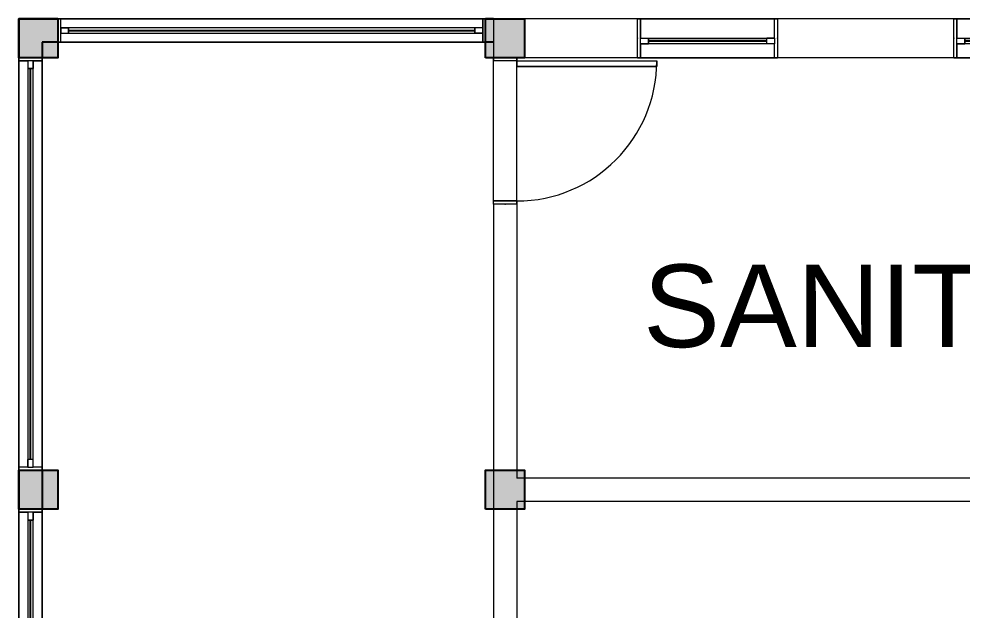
# Model space of a CAD drawing. Header units: metres. Extents: x 512 to 829, y -209 to 245.
# Drawn here: x 703.01 to 709.11, y -128.72 to -124.9 of the extents above; entities that cross this region are included whole.
import ezdxf

# ---------------------------------------------------------------- set-up
doc = ezdxf.new("R2010")
doc.units = ezdxf.units.M
doc.header["$LTSCALE"] = 0.508
doc.set_wipeout_variables(frame=1)
doc.header["$PDSIZE"] = -2
for name, color, linetype, lineweight in [('None', 7, 'Continuous', 5), ('NãoImprimir', 7, 'Continuous', 5), ('Peitoris', 2, 'Continuous', 5), ('Telhado-Princ', 7, 'Continuous', 5)]:
    doc.layers.add(name, color=color, linetype=linetype, lineweight=lineweight)
doc.styles.add('Arial', font='arial.ttf')

# ---------------------------------------------------------------- blocks, each defined once
blk = doc.blocks.new('Grupo-4049')
at = {"color": 7, "linetype": 'Continuous', "lineweight": 5}
for points in [[(-1.325, 0.075), (-1.30595, 0.075), (-1.30595, -0.075), (-1.325, -0.075)], [(1.30595, 0.075), (1.325, 0.075), (1.325, -0.075), (1.30595, -0.075)]]:
    blk.add_wipeout(points, dxfattribs=at).dxf.layer = 'None'
at = {"layer": 'None', "color": 7, "linetype": 'Continuous', "lineweight": 5}
for points in [[(-1.325, 0.075), (-1.30595, 0.075), (-1.30595, -0.075), (-1.325, -0.075)], [(1.30595, 0.075), (1.325, 0.075), (1.325, -0.075), (1.30595, -0.075)]]:
    blk.add_lwpolyline(points, close=True, dxfattribs=at)
blk = doc.blocks.new('Grupo-4050')
at = {"layer": 'None', "color": 7}
blk.add_blockref('Grupo-4049', (0, 0), dxfattribs=at)
at = {"layer": 'None', "color": 7, "linetype": 'Continuous', "lineweight": 5}
for p, q in [((-1.325, 0.075), (-1.30595, 0.075)), ((-1.30595, 0.075), (-1.30595, -0.075)), ((1.325, 0.075), (1.30595, 0.075)), ((1.30595, 0.075), (1.30595, -0.075)), ((-1.325, -0.075), (-1.30595, -0.075)), ((1.325, -0.075), (1.30595, -0.075))]:
    blk.add_line(p, q, dxfattribs=at)
blk = doc.blocks.new('Grupo-4051')
at = {"layer": 'None', "color": 7, "linetype": 'Continuous', "lineweight": 5}
for p, q in [((-1.3059, 0.0175), (-1.3059, -0.0175)), ((1.3059, 0.0175), (1.3059, -0.0175))]:
    blk.add_line(p, q, dxfattribs=at)
blk = doc.blocks.new('Grupo-4052')
at = {"color": 7, "linetype": 'Continuous', "lineweight": 5}
for points in [[(-1.3059, 0.0175), (-1.2551, 0.0175), (-1.2551, -0.0175), (-1.3059, -0.0175)], [(1.2551, 0.0175), (1.3059, 0.0175), (1.3059, -0.0175), (1.2551, -0.0175)]]:
    blk.add_wipeout(points, dxfattribs=at).dxf.layer = 'None'
at = {"layer": 'None', "color": 7, "linetype": 'Continuous', "lineweight": 5}
for points in [[(-1.3059, 0.0175), (-1.2551, 0.0175), (-1.2551, -0.0175), (-1.3059, -0.0175)], [(1.2551, 0.0175), (1.3059, 0.0175), (1.3059, -0.0175), (1.2551, -0.0175)]]:
    blk.add_lwpolyline(points, close=True, dxfattribs=at)
blk = doc.blocks.new('Grupo-4053')
at = {"layer": 'None', "color": 7}
blk.add_blockref('Grupo-4051', (0, 0), dxfattribs=at)
at = {"color": 7, "linetype": 'Continuous', "lineweight": 5}
blk.add_wipeout([(-1.2551, 0.0175), (1.2551, 0.0175), (1.2551, -0.0175), (-1.2551, -0.0175)], dxfattribs=at).dxf.layer = 'None'
at = {"layer": 'None', "color": 7, "linetype": 'Continuous', "lineweight": 5}
blk.add_lwpolyline([(-1.2551, 0.0175), (1.2551, 0.0175), (1.2551, -0.0175), (-1.2551, -0.0175)], close=True, dxfattribs=at)
at = {"layer": 'None', "color": 7}
blk.add_blockref('Grupo-4052', (0, 0), dxfattribs=at)
at = {"layer": 'None', "color": 7, "linetype": 'Continuous', "lineweight": 5}
for p, q in [((-1.3059, 0.0175), (-1.2551, 0.0175)), ((-1.2551, 0.0175), (-1.2551, -0.0175)), ((1.3059, 0.0175), (1.2551, 0.0175)), ((1.2551, 0.0175), (1.2551, -0.0175)), ((-1.3059, -0.0175), (-1.2551, -0.0175)), ((1.3059, -0.0175), (1.2551, -0.0175))]:
    blk.add_line(p, q, dxfattribs=at)
blk = doc.blocks.new('Grupo-4054')
at = {"color": 7, "linetype": 'Continuous', "lineweight": 9}
blk.add_wipeout([(-1.25515, 0.000635), (1.25515, 0.000635), (1.25515, -0.000635), (-1.25515, -0.000635)], dxfattribs=at).dxf.layer = 'None'
blk = doc.blocks.new('Grupo-4055')
at = {"layer": 'None', "color": 7}
blk.add_blockref('Grupo-4054', (0, 0), dxfattribs=at)
at = {"layer": 'None', "color": 7, "linetype": 'Continuous', "lineweight": 25}
for p, q in [((-1.25515, 0.000635), (1.25515, 0.000635)), ((-1.25515, -0.000635), (1.25515, -0.000635))]:
    blk.add_line(p, q, dxfattribs=at)
blk = doc.blocks.new('Grupo-4056')
at = {"layer": 'None', "color": 7, "linetype": 'Continuous', "lineweight": 20}
for p, q in [((1.325, 0.075), (-1.325, 0.075)), ((1.325, -0.075), (-1.325, -0.075))]:
    blk.add_line(p, q, dxfattribs=at)
blk = doc.blocks.new('Window (2D)-346')
at = {"color": 7, "linetype": 'Continuous', "lineweight": 5}
blk.add_wipeout([(-1.325, 0.075), (1.325, 0.075), (1.325, -0.075), (-1.325, -0.075)], dxfattribs=at).dxf.layer = 'None'
at = {"layer": 'None', "color": 7}
blk.add_blockref('Grupo-4050', (0, 0), dxfattribs=at)
at = {"layer": 'None', "color": 7, "linetype": 'Continuous', "lineweight": 5}
for p, q in [((-1.325, 0.075), (1.325, 0.075)), ((-1.325, -0.075), (1.325, -0.075))]:
    blk.add_line(p, q, dxfattribs=at)
at = {"layer": 'NãoImprimir', "linetype": 'Continuous'}
for p in [(-1.325, 0), (1.325, 0)]:
    blk.add_point(p, dxfattribs=at)
at = {"layer": 'Peitoris'}
blk.add_blockref('Grupo-4053', (0, 0), dxfattribs=at)
blk.add_blockref('Grupo-4055', (0, 0), dxfattribs=at)
at = {"layer": 'Telhado-Princ'}
blk.add_blockref('Grupo-4056', (0, 0), dxfattribs=at)
blk = doc.blocks.new('Grupo-4057')
at = {"color": 7, "linetype": 'Continuous', "lineweight": 5}
for points in [[(-1.325, 0.075), (-1.30595, 0.075), (-1.30595, -0.075), (-1.325, -0.075)], [(1.30595, 0.075), (1.325, 0.075), (1.325, -0.075), (1.30595, -0.075)]]:
    blk.add_wipeout(points, dxfattribs=at).dxf.layer = 'None'
at = {"layer": 'None', "color": 7, "linetype": 'Continuous', "lineweight": 5}
for points in [[(-1.325, 0.075), (-1.30595, 0.075), (-1.30595, -0.075), (-1.325, -0.075)], [(1.30595, 0.075), (1.325, 0.075), (1.325, -0.075), (1.30595, -0.075)]]:
    blk.add_lwpolyline(points, close=True, dxfattribs=at)
blk = doc.blocks.new('Grupo-4058')
at = {"layer": 'None', "color": 7}
blk.add_blockref('Grupo-4057', (0, 0), dxfattribs=at)
at = {"layer": 'None', "color": 7, "linetype": 'Continuous', "lineweight": 5}
for p, q in [((-1.325, 0.075), (-1.30595, 0.075)), ((-1.30595, 0.075), (-1.30595, -0.075)), ((1.325, 0.075), (1.30595, 0.075)), ((1.30595, 0.075), (1.30595, -0.075)), ((-1.325, -0.075), (-1.30595, -0.075)), ((1.325, -0.075), (1.30595, -0.075))]:
    blk.add_line(p, q, dxfattribs=at)
blk = doc.blocks.new('Grupo-4059')
at = {"layer": 'None', "color": 7, "linetype": 'Continuous', "lineweight": 5}
for p, q in [((-1.3059, 0.0175), (-1.3059, -0.0175)), ((1.3059, 0.0175), (1.3059, -0.0175))]:
    blk.add_line(p, q, dxfattribs=at)
blk = doc.blocks.new('Grupo-4060')
at = {"color": 7, "linetype": 'Continuous', "lineweight": 5}
for points in [[(-1.3059, 0.0175), (-1.2551, 0.0175), (-1.2551, -0.0175), (-1.3059, -0.0175)], [(1.2551, 0.0175), (1.3059, 0.0175), (1.3059, -0.0175), (1.2551, -0.0175)]]:
    blk.add_wipeout(points, dxfattribs=at).dxf.layer = 'None'
at = {"layer": 'None', "color": 7, "linetype": 'Continuous', "lineweight": 5}
for points in [[(-1.3059, 0.0175), (-1.2551, 0.0175), (-1.2551, -0.0175), (-1.3059, -0.0175)], [(1.2551, 0.0175), (1.3059, 0.0175), (1.3059, -0.0175), (1.2551, -0.0175)]]:
    blk.add_lwpolyline(points, close=True, dxfattribs=at)
blk = doc.blocks.new('Grupo-4061')
at = {"layer": 'None', "color": 7}
blk.add_blockref('Grupo-4059', (0, 0), dxfattribs=at)
at = {"color": 7, "linetype": 'Continuous', "lineweight": 5}
blk.add_wipeout([(-1.2551, 0.0175), (1.2551, 0.0175), (1.2551, -0.0175), (-1.2551, -0.0175)], dxfattribs=at).dxf.layer = 'None'
at = {"layer": 'None', "color": 7, "linetype": 'Continuous', "lineweight": 5}
blk.add_lwpolyline([(-1.2551, 0.0175), (1.2551, 0.0175), (1.2551, -0.0175), (-1.2551, -0.0175)], close=True, dxfattribs=at)
at = {"layer": 'None', "color": 7}
blk.add_blockref('Grupo-4060', (0, 0), dxfattribs=at)
at = {"layer": 'None', "color": 7, "linetype": 'Continuous', "lineweight": 5}
for p, q in [((-1.3059, 0.0175), (-1.2551, 0.0175)), ((-1.2551, 0.0175), (-1.2551, -0.0175)), ((1.3059, 0.0175), (1.2551, 0.0175)), ((1.2551, 0.0175), (1.2551, -0.0175)), ((-1.3059, -0.0175), (-1.2551, -0.0175)), ((1.3059, -0.0175), (1.2551, -0.0175))]:
    blk.add_line(p, q, dxfattribs=at)
blk = doc.blocks.new('Grupo-4062')
at = {"color": 7, "linetype": 'Continuous', "lineweight": 9}
blk.add_wipeout([(-1.25515, 0.000635), (1.25515, 0.000635), (1.25515, -0.000635), (-1.25515, -0.000635)], dxfattribs=at).dxf.layer = 'None'
blk = doc.blocks.new('Grupo-4063')
at = {"layer": 'None', "color": 7}
blk.add_blockref('Grupo-4062', (0, 0), dxfattribs=at)
at = {"layer": 'None', "color": 7, "linetype": 'Continuous', "lineweight": 25}
for p, q in [((-1.25515, 0.000635), (1.25515, 0.000635)), ((-1.25515, -0.000635), (1.25515, -0.000635))]:
    blk.add_line(p, q, dxfattribs=at)
blk = doc.blocks.new('Grupo-4064')
at = {"layer": 'None', "color": 7, "linetype": 'Continuous', "lineweight": 20}
for p, q in [((1.325, 0.075), (-1.325, 0.075)), ((1.325, -0.075), (-1.325, -0.075))]:
    blk.add_line(p, q, dxfattribs=at)
blk = doc.blocks.new('Window (2D)-347')
at = {"color": 7, "linetype": 'Continuous', "lineweight": 5}
blk.add_wipeout([(-1.325, 0.075), (1.325, 0.075), (1.325, -0.075), (-1.325, -0.075)], dxfattribs=at).dxf.layer = 'None'
at = {"layer": 'None', "color": 7}
blk.add_blockref('Grupo-4058', (0, 0), dxfattribs=at)
at = {"layer": 'None', "color": 7, "linetype": 'Continuous', "lineweight": 5}
for p, q in [((-1.325, 0.075), (1.325, 0.075)), ((-1.325, -0.075), (1.325, -0.075))]:
    blk.add_line(p, q, dxfattribs=at)
at = {"layer": 'NãoImprimir', "linetype": 'Continuous'}
for p in [(-1.325, 0), (1.325, 0)]:
    blk.add_point(p, dxfattribs=at)
at = {"layer": 'Peitoris'}
blk.add_blockref('Grupo-4061', (0, 0), dxfattribs=at)
blk.add_blockref('Grupo-4063', (0, 0), dxfattribs=at)
at = {"layer": 'Telhado-Princ'}
blk.add_blockref('Grupo-4064', (0, 0), dxfattribs=at)
blk = doc.blocks.new('Grupo-4105')
at = {"layer": 'None', "color": 7, "linetype": 'Continuous', "lineweight": 5}
for p, q in [((-0.47, 0.075), (-0.47, -0.075)), ((0.47, 0.075), (0.47, -0.075))]:
    blk.add_line(p, q, dxfattribs=at)
blk = doc.blocks.new('Grupo-4106')
at = {"layer": 'None', "color": 7, "linetype": 'Continuous', "lineweight": 5}
for points in [[(-0.47, 0.075), (-0.45, 0.075), (-0.45, -0.075), (-0.47, -0.075)], [(0.45, 0.075), (0.47, 0.075), (0.47, -0.075), (0.45, -0.075)]]:
    blk.add_lwpolyline(points, close=True, dxfattribs=at)
blk = doc.blocks.new('Grupo-4107')
at = {"layer": 'None', "color": 7, "linetype": 'Continuous', "lineweight": 5}
for p, q in [((-0.47, 0.075), (-0.45, 0.075)), ((-0.45, 0.075), (-0.45, -0.075)), ((0.47, 0.075), (0.45, 0.075)), ((0.45, 0.075), (0.45, -0.075)), ((-0.47, -0.075), (-0.45, -0.075)), ((0.47, -0.075), (0.45, -0.075))]:
    blk.add_line(p, q, dxfattribs=at)
at = {"layer": 'None', "color": 7}
for name in ['Grupo-4105', 'Grupo-4106']:
    blk.add_blockref(name, (0, 0), dxfattribs=at)
blk = doc.blocks.new('Grupo-4108')
at = {"layer": 'None', "color": 7, "linetype": 'Continuous', "lineweight": 5}
blk.add_arc((-0.45, 0.075), 0.9, 0, 90, dxfattribs=at)
blk = doc.blocks.new('Grupo-4109')
at = {"layer": 'None', "color": 7, "linetype": 'Continuous', "lineweight": 5}
blk.add_lwpolyline([(-0.45, 0.075), (-0.45, 0.975), (-0.415, 0.975), (-0.415, 0.075)], close=True, dxfattribs=at)
blk = doc.blocks.new('Grupo-4110')
at = {"layer": 'None', "color": 7, "linetype": 'Continuous', "lineweight": 5}
for p, q in [((-0.45, 0.075), (-0.45, 0.975)), ((-0.45, 0.975), (-0.415, 0.975)), ((-0.415, 0.075), (-0.415, 0.975)), ((-0.45, 0.075), (-0.415, 0.075))]:
    blk.add_line(p, q, dxfattribs=at)
at = {"layer": 'None', "color": 7}
blk.add_blockref('Grupo-4109', (0, 0), dxfattribs=at)
blk = doc.blocks.new('Grupo-4111')
at = {"layer": 'Peitoris', "color": 7}
blk.add_blockref('Grupo-4110', (0, 0), dxfattribs=at)
blk = doc.blocks.new('Grupo-4112')
at = {"layer": 'None', "color": 7, "linetype": 'Continuous', "lineweight": 5}
for p, q in [((0.47, 0.075), (-0.47, 0.075)), ((0.47, -0.075), (-0.47, -0.075))]:
    blk.add_line(p, q, dxfattribs=at)
blk = doc.blocks.new('Door (2D)-143')
at = {"layer": 'NãoImprimir', "color": 7, "linetype": 'Continuous', "lineweight": 5}
for p in [(-0.47, 0), (0.47, 0)]:
    blk.add_point(p, dxfattribs=at)
at = {"layer": 'None', "color": 7}
for name in ['Grupo-4111', 'Grupo-4107']:
    blk.add_blockref(name, (0, 0), dxfattribs=at)
at = {"layer": 'Peitoris', "color": 7}
blk.add_blockref('Grupo-4108', (0, 0), dxfattribs=at)
at = {"layer": 'Telhado-Princ', "color": 7}
blk.add_blockref('Grupo-4112', (0, 0), dxfattribs=at)
blk = doc.blocks.new('Grupo-4145')
at = {"color": 7, "linetype": 'Continuous', "lineweight": 5}
for points in [[(-1.375, 0.075), (-1.35595, 0.075), (-1.35595, -0.075), (-1.375, -0.075)], [(1.35595, 0.075), (1.375, 0.075), (1.375, -0.075), (1.35595, -0.075)]]:
    blk.add_wipeout(points, dxfattribs=at).dxf.layer = 'None'
at = {"layer": 'None', "color": 7, "linetype": 'Continuous', "lineweight": 5}
for points in [[(-1.375, 0.075), (-1.35595, 0.075), (-1.35595, -0.075), (-1.375, -0.075)], [(1.35595, 0.075), (1.375, 0.075), (1.375, -0.075), (1.35595, -0.075)]]:
    blk.add_lwpolyline(points, close=True, dxfattribs=at)
blk = doc.blocks.new('Grupo-4146')
at = {"layer": 'None', "color": 7}
blk.add_blockref('Grupo-4145', (0, 0), dxfattribs=at)
at = {"layer": 'None', "color": 7, "linetype": 'Continuous', "lineweight": 5}
for p, q in [((-1.375, 0.075), (-1.35595, 0.075)), ((-1.35595, 0.075), (-1.35595, -0.075)), ((1.375, 0.075), (1.35595, 0.075)), ((1.35595, 0.075), (1.35595, -0.075)), ((-1.375, -0.075), (-1.35595, -0.075)), ((1.375, -0.075), (1.35595, -0.075))]:
    blk.add_line(p, q, dxfattribs=at)
blk = doc.blocks.new('Grupo-4147')
at = {"layer": 'None', "color": 7, "linetype": 'Continuous', "lineweight": 5}
for p, q in [((-1.3559, 0.0175), (-1.3559, -0.0175)), ((1.3559, 0.0175), (1.3559, -0.0175))]:
    blk.add_line(p, q, dxfattribs=at)
blk = doc.blocks.new('Grupo-4148')
at = {"color": 7, "linetype": 'Continuous', "lineweight": 5}
for points in [[(-1.3559, 0.0175), (-1.3052, 0.0175), (-1.3052, -0.0175), (-1.3559, -0.0175)], [(1.3052, 0.0175), (1.3559, 0.0175), (1.3559, -0.0175), (1.3052, -0.0175)]]:
    blk.add_wipeout(points, dxfattribs=at).dxf.layer = 'None'
at = {"layer": 'None', "color": 7, "linetype": 'Continuous', "lineweight": 5}
for points in [[(-1.3559, 0.0175), (-1.3052, 0.0175), (-1.3052, -0.0175), (-1.3559, -0.0175)], [(1.3052, 0.0175), (1.3559, 0.0175), (1.3559, -0.0175), (1.3052, -0.0175)]]:
    blk.add_lwpolyline(points, close=True, dxfattribs=at)
blk = doc.blocks.new('Grupo-4149')
at = {"layer": 'None', "color": 7}
blk.add_blockref('Grupo-4147', (0, 0), dxfattribs=at)
at = {"color": 7, "linetype": 'Continuous', "lineweight": 5}
blk.add_wipeout([(-1.3052, 0.0175), (1.3052, 0.0175), (1.3052, -0.0175), (-1.3052, -0.0175)], dxfattribs=at).dxf.layer = 'None'
at = {"layer": 'None', "color": 7, "linetype": 'Continuous', "lineweight": 5}
blk.add_lwpolyline([(-1.3052, 0.0175), (1.3052, 0.0175), (1.3052, -0.0175), (-1.3052, -0.0175)], close=True, dxfattribs=at)
at = {"layer": 'None', "color": 7}
blk.add_blockref('Grupo-4148', (0, 0), dxfattribs=at)
at = {"layer": 'None', "color": 7, "linetype": 'Continuous', "lineweight": 5}
for p, q in [((-1.3559, 0.0175), (-1.3052, 0.0175)), ((-1.3052, 0.0175), (-1.3052, -0.0175)), ((1.3559, 0.0175), (1.3052, 0.0175)), ((1.3052, 0.0175), (1.3052, -0.0175)), ((-1.3559, -0.0175), (-1.3052, -0.0175)), ((1.3559, -0.0175), (1.3052, -0.0175))]:
    blk.add_line(p, q, dxfattribs=at)
blk = doc.blocks.new('Grupo-4150')
at = {"color": 7, "linetype": 'Continuous', "lineweight": 9}
blk.add_wipeout([(-1.30515, 0.000635), (1.30515, 0.000635), (1.30515, -0.000635), (-1.30515, -0.000635)], dxfattribs=at).dxf.layer = 'None'
blk = doc.blocks.new('Grupo-4151')
at = {"layer": 'None', "color": 7}
blk.add_blockref('Grupo-4150', (0, 0), dxfattribs=at)
at = {"layer": 'None', "color": 7, "linetype": 'Continuous', "lineweight": 25}
for p, q in [((-1.30515, 0.000635), (1.30515, 0.000635)), ((-1.30515, -0.000635), (1.30515, -0.000635))]:
    blk.add_line(p, q, dxfattribs=at)
blk = doc.blocks.new('Grupo-4152')
at = {"layer": 'None', "color": 7, "linetype": 'Continuous', "lineweight": 20}
for p, q in [((1.375, 0.075), (-1.375, 0.075)), ((1.375, -0.075), (-1.375, -0.075))]:
    blk.add_line(p, q, dxfattribs=at)
blk = doc.blocks.new('Window (2D)-351')
at = {"color": 7, "linetype": 'Continuous', "lineweight": 5}
blk.add_wipeout([(-1.375, 0.075), (1.375, 0.075), (1.375, -0.075), (-1.375, -0.075)], dxfattribs=at).dxf.layer = 'None'
at = {"layer": 'None', "color": 7}
blk.add_blockref('Grupo-4146', (0, 0), dxfattribs=at)
at = {"layer": 'None', "color": 7, "linetype": 'Continuous', "lineweight": 5}
for p, q in [((-1.375, 0.075), (1.375, 0.075)), ((-1.375, -0.075), (1.375, -0.075))]:
    blk.add_line(p, q, dxfattribs=at)
at = {"layer": 'NãoImprimir', "linetype": 'Continuous'}
for p in [(-1.375, 0), (1.375, 0)]:
    blk.add_point(p, dxfattribs=at)
at = {"layer": 'Peitoris'}
blk.add_blockref('Grupo-4149', (0, 0), dxfattribs=at)
blk.add_blockref('Grupo-4151', (0, 0), dxfattribs=at)
at = {"layer": 'Telhado-Princ'}
blk.add_blockref('Grupo-4152', (0, 0), dxfattribs=at)
blk = doc.blocks.new('Grupo-4322')
at = {"color": 7, "linetype": 'Continuous', "lineweight": 5}
for points in [[(-0.45, 0.125), (-0.43095, 0.125), (-0.43095, -0.125), (-0.45, -0.125)], [(0.43095, 0.125), (0.45, 0.125), (0.45, -0.125), (0.43095, -0.125)]]:
    blk.add_wipeout(points, dxfattribs=at).dxf.layer = 'None'
at = {"layer": 'None', "color": 7, "linetype": 'Continuous', "lineweight": 5}
for points in [[(-0.45, 0.125), (-0.43095, 0.125), (-0.43095, -0.125), (-0.45, -0.125)], [(0.43095, 0.125), (0.45, 0.125), (0.45, -0.125), (0.43095, -0.125)]]:
    blk.add_lwpolyline(points, close=True, dxfattribs=at)
blk = doc.blocks.new('Grupo-4323')
at = {"layer": 'None', "color": 7}
blk.add_blockref('Grupo-4322', (0, 0), dxfattribs=at)
at = {"layer": 'None', "color": 7, "linetype": 'Continuous', "lineweight": 5}
for p, q in [((-0.45, 0.125), (-0.43095, 0.125)), ((-0.43095, 0.125), (-0.43095, -0.125)), ((0.45, 0.125), (0.43095, 0.125)), ((0.43095, 0.125), (0.43095, -0.125)), ((-0.45, -0.125), (-0.43095, -0.125)), ((0.45, -0.125), (0.43095, -0.125))]:
    blk.add_line(p, q, dxfattribs=at)
blk = doc.blocks.new('Grupo-4324')
at = {"layer": 'None', "color": 7, "linetype": 'Continuous', "lineweight": 5}
for p, q in [((-0.43095, 0.034925), (-0.43095, 0)), ((0.43095, 0.034925), (0.43095, 0))]:
    blk.add_line(p, q, dxfattribs=at)
blk = doc.blocks.new('Grupo-4325')
at = {"color": 7, "linetype": 'Continuous', "lineweight": 5}
for points in [[(-0.43095, 0.034925), (-0.38015, 0.034925), (-0.38015, 0), (-0.43095, 0)], [(0.38015, 0.034925), (0.43095, 0.034925), (0.43095, 0), (0.38015, 0)]]:
    blk.add_wipeout(points, dxfattribs=at).dxf.layer = 'None'
at = {"layer": 'None', "color": 7, "linetype": 'Continuous', "lineweight": 5}
for points in [[(-0.43095, 0.034925), (-0.38015, 0.034925), (-0.38015, 0), (-0.43095, 0)], [(0.38015, 0.034925), (0.43095, 0.034925), (0.43095, 0), (0.38015, 0)]]:
    blk.add_lwpolyline(points, close=True, dxfattribs=at)
blk = doc.blocks.new('Grupo-4326')
at = {"layer": 'None', "color": 7}
blk.add_blockref('Grupo-4324', (0, 0), dxfattribs=at)
at = {"color": 7, "linetype": 'Continuous', "lineweight": 5}
blk.add_wipeout([(-0.38015, 0.034925), (0.38015, 0.034925), (0.38015, 0), (-0.38015, 0)], dxfattribs=at).dxf.layer = 'None'
at = {"layer": 'None', "color": 7, "linetype": 'Continuous', "lineweight": 5}
blk.add_lwpolyline([(-0.38015, 0.034925), (0.38015, 0.034925), (0.38015, 0), (-0.38015, 0)], close=True, dxfattribs=at)
at = {"layer": 'None', "color": 7}
blk.add_blockref('Grupo-4325', (0, 0), dxfattribs=at)
at = {"layer": 'None', "color": 7, "linetype": 'Continuous', "lineweight": 5}
for p, q in [((-0.43095, 0.034925), (-0.38015, 0.034925)), ((-0.43095, 0), (-0.38015, 0)), ((-0.38015, 0.034925), (-0.38015, 0)), ((0.43095, 0.034925), (0.38015, 0.034925)), ((0.38015, 0.034925), (0.38015, 0)), ((0.43095, 0), (0.38015, 0))]:
    blk.add_line(p, q, dxfattribs=at)
blk = doc.blocks.new('Grupo-4327')
at = {"color": 7, "linetype": 'Continuous', "lineweight": 9}
blk.add_wipeout([(-0.3801, 0.0181), (0.3801, 0.0181), (0.3801, 0.0168), (-0.3801, 0.0168)], dxfattribs=at).dxf.layer = 'None'
blk = doc.blocks.new('Grupo-4328')
at = {"layer": 'None', "color": 7}
blk.add_blockref('Grupo-4327', (0, 0), dxfattribs=at)
at = {"layer": 'None', "color": 7, "linetype": 'Continuous', "lineweight": 25}
for p, q in [((-0.3801, 0.0181), (0.3801, 0.0181)), ((-0.3801, 0.0168), (0.3801, 0.0168))]:
    blk.add_line(p, q, dxfattribs=at)
blk = doc.blocks.new('Grupo-4329')
at = {"layer": 'None', "color": 7, "linetype": 'Continuous', "lineweight": 20}
for p, q in [((0.45, 0.125), (-0.45, 0.125)), ((0.45, -0.125), (-0.45, -0.125))]:
    blk.add_line(p, q, dxfattribs=at)
blk = doc.blocks.new('Window (2D)-373')
at = {"color": 7, "linetype": 'Continuous', "lineweight": 5}
blk.add_wipeout([(-0.45, 0.125), (0.45, 0.125), (0.45, -0.125), (-0.45, -0.125)], dxfattribs=at).dxf.layer = 'None'
at = {"layer": 'None', "color": 7}
blk.add_blockref('Grupo-4323', (0, 0), dxfattribs=at)
at = {"layer": 'None', "color": 7, "linetype": 'Continuous', "lineweight": 5}
for p, q in [((-0.45, 0.125), (0.45, 0.125)), ((-0.45, -0.125), (0.45, -0.125))]:
    blk.add_line(p, q, dxfattribs=at)
at = {"layer": 'NãoImprimir', "linetype": 'Continuous'}
for p in [(-0.45, 0), (0.45, 0)]:
    blk.add_point(p, dxfattribs=at)
at = {"layer": 'Peitoris'}
blk.add_blockref('Grupo-4326', (0, 0), dxfattribs=at)
blk.add_blockref('Grupo-4328', (0, 0), dxfattribs=at)
at = {"layer": 'Telhado-Princ'}
blk.add_blockref('Grupo-4329', (0, 0), dxfattribs=at)
blk = doc.blocks.new('Grupo-4330')
at = {"color": 7, "linetype": 'Continuous', "lineweight": 5}
for points in [[(-0.45, 0.125), (-0.43095, 0.125), (-0.43095, -0.125), (-0.45, -0.125)], [(0.43095, 0.125), (0.45, 0.125), (0.45, -0.125), (0.43095, -0.125)]]:
    blk.add_wipeout(points, dxfattribs=at).dxf.layer = 'None'
at = {"layer": 'None', "color": 7, "linetype": 'Continuous', "lineweight": 5}
for points in [[(-0.45, 0.125), (-0.43095, 0.125), (-0.43095, -0.125), (-0.45, -0.125)], [(0.43095, 0.125), (0.45, 0.125), (0.45, -0.125), (0.43095, -0.125)]]:
    blk.add_lwpolyline(points, close=True, dxfattribs=at)
blk = doc.blocks.new('Grupo-4331')
at = {"layer": 'None', "color": 7}
blk.add_blockref('Grupo-4330', (0, 0), dxfattribs=at)
at = {"layer": 'None', "color": 7, "linetype": 'Continuous', "lineweight": 5}
for p, q in [((-0.45, 0.125), (-0.43095, 0.125)), ((-0.43095, 0.125), (-0.43095, -0.125)), ((0.45, 0.125), (0.43095, 0.125)), ((0.43095, 0.125), (0.43095, -0.125)), ((-0.45, -0.125), (-0.43095, -0.125)), ((0.45, -0.125), (0.43095, -0.125))]:
    blk.add_line(p, q, dxfattribs=at)
blk = doc.blocks.new('Grupo-4332')
at = {"layer": 'None', "color": 7, "linetype": 'Continuous', "lineweight": 5}
for p, q in [((-0.43095, 0.034925), (-0.43095, 0)), ((0.43095, 0.034925), (0.43095, 0))]:
    blk.add_line(p, q, dxfattribs=at)
blk = doc.blocks.new('Grupo-4333')
at = {"color": 7, "linetype": 'Continuous', "lineweight": 5}
for points in [[(-0.43095, 0.034925), (-0.38015, 0.034925), (-0.38015, 0), (-0.43095, 0)], [(0.38015, 0.034925), (0.43095, 0.034925), (0.43095, 0), (0.38015, 0)]]:
    blk.add_wipeout(points, dxfattribs=at).dxf.layer = 'None'
at = {"layer": 'None', "color": 7, "linetype": 'Continuous', "lineweight": 5}
for points in [[(-0.43095, 0.034925), (-0.38015, 0.034925), (-0.38015, 0), (-0.43095, 0)], [(0.38015, 0.034925), (0.43095, 0.034925), (0.43095, 0), (0.38015, 0)]]:
    blk.add_lwpolyline(points, close=True, dxfattribs=at)
blk = doc.blocks.new('Grupo-4334')
at = {"layer": 'None', "color": 7}
blk.add_blockref('Grupo-4332', (0, 0), dxfattribs=at)
at = {"color": 7, "linetype": 'Continuous', "lineweight": 5}
blk.add_wipeout([(-0.38015, 0.034925), (0.38015, 0.034925), (0.38015, 0), (-0.38015, 0)], dxfattribs=at).dxf.layer = 'None'
at = {"layer": 'None', "color": 7, "linetype": 'Continuous', "lineweight": 5}
blk.add_lwpolyline([(-0.38015, 0.034925), (0.38015, 0.034925), (0.38015, 0), (-0.38015, 0)], close=True, dxfattribs=at)
at = {"layer": 'None', "color": 7}
blk.add_blockref('Grupo-4333', (0, 0), dxfattribs=at)
at = {"layer": 'None', "color": 7, "linetype": 'Continuous', "lineweight": 5}
for p, q in [((-0.43095, 0.034925), (-0.38015, 0.034925)), ((-0.43095, 0), (-0.38015, 0)), ((-0.38015, 0.034925), (-0.38015, 0)), ((0.43095, 0.034925), (0.38015, 0.034925)), ((0.38015, 0.034925), (0.38015, 0)), ((0.43095, 0), (0.38015, 0))]:
    blk.add_line(p, q, dxfattribs=at)
blk = doc.blocks.new('Grupo-4335')
at = {"color": 7, "linetype": 'Continuous', "lineweight": 9}
blk.add_wipeout([(-0.3801, 0.0181), (0.3801, 0.0181), (0.3801, 0.0168), (-0.3801, 0.0168)], dxfattribs=at).dxf.layer = 'None'
blk = doc.blocks.new('Grupo-4336')
at = {"layer": 'None', "color": 7}
blk.add_blockref('Grupo-4335', (0, 0), dxfattribs=at)
at = {"layer": 'None', "color": 7, "linetype": 'Continuous', "lineweight": 25}
for p, q in [((-0.3801, 0.0181), (0.3801, 0.0181)), ((-0.3801, 0.0168), (0.3801, 0.0168))]:
    blk.add_line(p, q, dxfattribs=at)
blk = doc.blocks.new('Grupo-4337')
at = {"layer": 'None', "color": 7, "linetype": 'Continuous', "lineweight": 20}
for p, q in [((0.45, 0.125), (-0.45, 0.125)), ((0.45, -0.125), (-0.45, -0.125))]:
    blk.add_line(p, q, dxfattribs=at)
blk = doc.blocks.new('Window (2D)-374')
at = {"color": 7, "linetype": 'Continuous', "lineweight": 5}
blk.add_wipeout([(-0.45, 0.125), (0.45, 0.125), (0.45, -0.125), (-0.45, -0.125)], dxfattribs=at).dxf.layer = 'None'
at = {"layer": 'None', "color": 7}
blk.add_blockref('Grupo-4331', (0, 0), dxfattribs=at)
at = {"layer": 'None', "color": 7, "linetype": 'Continuous', "lineweight": 5}
for p, q in [((-0.45, 0.125), (0.45, 0.125)), ((-0.45, -0.125), (0.45, -0.125))]:
    blk.add_line(p, q, dxfattribs=at)
at = {"layer": 'NãoImprimir', "linetype": 'Continuous'}
for p in [(-0.45, 0), (0.45, 0)]:
    blk.add_point(p, dxfattribs=at)
at = {"layer": 'Peitoris'}
blk.add_blockref('Grupo-4334', (0, 0), dxfattribs=at)
blk.add_blockref('Grupo-4336', (0, 0), dxfattribs=at)
at = {"layer": 'Telhado-Princ'}
blk.add_blockref('Grupo-4337', (0, 0), dxfattribs=at)

msp = doc.modelspace()

# ---------------------------------------------------------------- linework, layer by layer
at = {"layer": 'None', "color": 7, "linetype": 'Continuous', "lineweight": 25}
for p, q in [((703.0147, -124.8994), (703.0147, -125.1508)), ((703.2661, -124.8994), (703.0147, -124.8994)), ((706.0826, -124.8994), (706.0323, -124.8994)), ((703.1655, -125.0502), (703.1655, -125.1508)), ((703.2661, -125.0502), (703.1655, -125.0502)), ((706.0826, -125.0502), (706.0323, -125.0502)), ((703.0147, -127.8165), (703.0147, -128.0679)), ((703.1655, -127.8165), (703.1655, -128.0679))]:
    msp.add_line(p, q, dxfattribs=at)
at = {"layer": 'None', "color": 7, "linetype": 'Continuous', "lineweight": 18}
for p, q in [((706.0826, -124.8994), (706.0826, -125.1508)), ((709.0599, -124.8994), (707.9199, -124.8994)), ((706.0826, -126.0964), (706.0826, -136.5677)), ((706.2335, -128.0176), (706.2335, -136.5677)), ((713.0485, -128.0176), (706.2335, -128.0176))]:
    msp.add_line(p, q, dxfattribs=at)

# ---------------------------------------------------------------- wipeouts: each hides what was drawn before it
at = {"color": 7, "linetype": 'Continuous', "lineweight": 5}
msp.add_wipeout([(712.9227, -127.8667), (712.9227, -125.1508), (706.2335, -125.1508), (706.2335, -127.8667)], dxfattribs=at).dxf.layer = 'None'

# ---------------------------------------------------------------- next in the draw order: hatches: boundary and pattern name
at = {"layer": 'None', "linetype": 'Continuous', "lineweight": 0}
msp.add_hatch(color=255, dxfattribs=at).paths.add_polyline_path([(706.0323, -128.0679), (706.0323, -127.8165), (706.2838, -127.8165), (706.2838, -128.0679)])

# ---------------------------------------------------------------- next in the draw order: linework, layer by layer
at = {"layer": 'None', "color": 7, "linetype": 'Continuous', "lineweight": 18}
for p, q in [((707.0146, -125.1508), (706.1078, -125.1508)), ((709.0599, -125.1508), (707.9199, -125.1508)), ((706.2335, -126.0964), (706.2335, -127.8667)), ((713.0485, -127.8667), (706.2335, -127.8667))]:
    msp.add_line(p, q, dxfattribs=at)
at = {"layer": 'None', "color": 7, "linetype": 'Continuous', "lineweight": 25}
msp.add_lwpolyline([(706.0323, -128.0679), (706.0323, -127.8165), (706.2838, -127.8165), (706.2838, -128.0679)], close=True, dxfattribs=at)

# ---------------------------------------------------------------- next in the draw order: block references
at = {"layer": 'None', "color": 7, "yscale": 1.005894640890275, "zscale": 1.005894640890275}
for name, p, xscale, rotation in [('Window (2D)-351', (704.6492, -124.9748), -1.005894640890275, 180), ('Window (2D)-347', (703.0901, -126.4836), -1.005894640890275, 270), ('Door (2D)-143', (706.1581, -125.6236), 1.005894640890275, 270), ('Window (2D)-346', (703.0901, -129.4007), -1.005894640890275, 270)]:
    msp.add_blockref(name, p, dxfattribs=dict(at, xscale=xscale, rotation=rotation))

# ---------------------------------------------------------------- next in the draw order: texts
at = {"layer": 'None', "color": 7, "insert": (709.5348, -126.4871), "char_height": 0.533672, "attachment_point": 2, "line_spacing_factor": 0.96736, "style": 'Arial'}
msp.add_mtext('SANIT. MASC.\\P', dxfattribs=at)

# ---------------------------------------------------------------- next in the draw order: hatches: boundary and pattern name
at = {"layer": 'None', "linetype": 'Continuous', "lineweight": 0}
for points in [[(703.0147, -125.1508), (703.0147, -124.8994), (703.2661, -124.8994), (703.2661, -125.1508)], [(706.0323, -125.1508), (706.0323, -124.8994), (706.2838, -124.8994), (706.2838, -125.1508)], [(703.0147, -128.0679), (703.0147, -127.8165), (703.2661, -127.8165), (703.2661, -128.0679)]]:
    msp.add_hatch(color=255, dxfattribs=at).paths.add_polyline_path(points)

# ---------------------------------------------------------------- next in the draw order: linework, layer by layer
at = {"layer": 'None', "color": 7, "linetype": 'Continuous', "lineweight": 18}
msp.add_line((707.0146, -124.8994), (705.9569, -124.8994), dxfattribs=at)
at = {"layer": 'None', "color": 7, "linetype": 'Continuous', "lineweight": 25}
for points in [[(703.0147, -125.1508), (703.0147, -124.8994), (703.2661, -124.8994), (703.2661, -125.1508)], [(706.0323, -125.1508), (706.0323, -124.8994), (706.2838, -124.8994), (706.2838, -125.1508)], [(703.0147, -128.0679), (703.0147, -127.8165), (703.2661, -127.8165), (703.2661, -128.0679)]]:
    msp.add_lwpolyline(points, close=True, dxfattribs=at)

# ---------------------------------------------------------------- next in the draw order: block references
at = {"layer": 'None', "color": 7, "xscale": 1.005894640890275, "yscale": 1.005894640890275, "zscale": 1.005894640890275, "rotation": 180}
msp.add_blockref('Window (2D)-374', (709.5126, -125.0251), dxfattribs=at)

# ---------------------------------------------------------------- next in the draw order: block references
msp.add_blockref('Window (2D)-373', (707.4672, -125.0251), dxfattribs=at)

doc.saveas('drawing.dxf')
